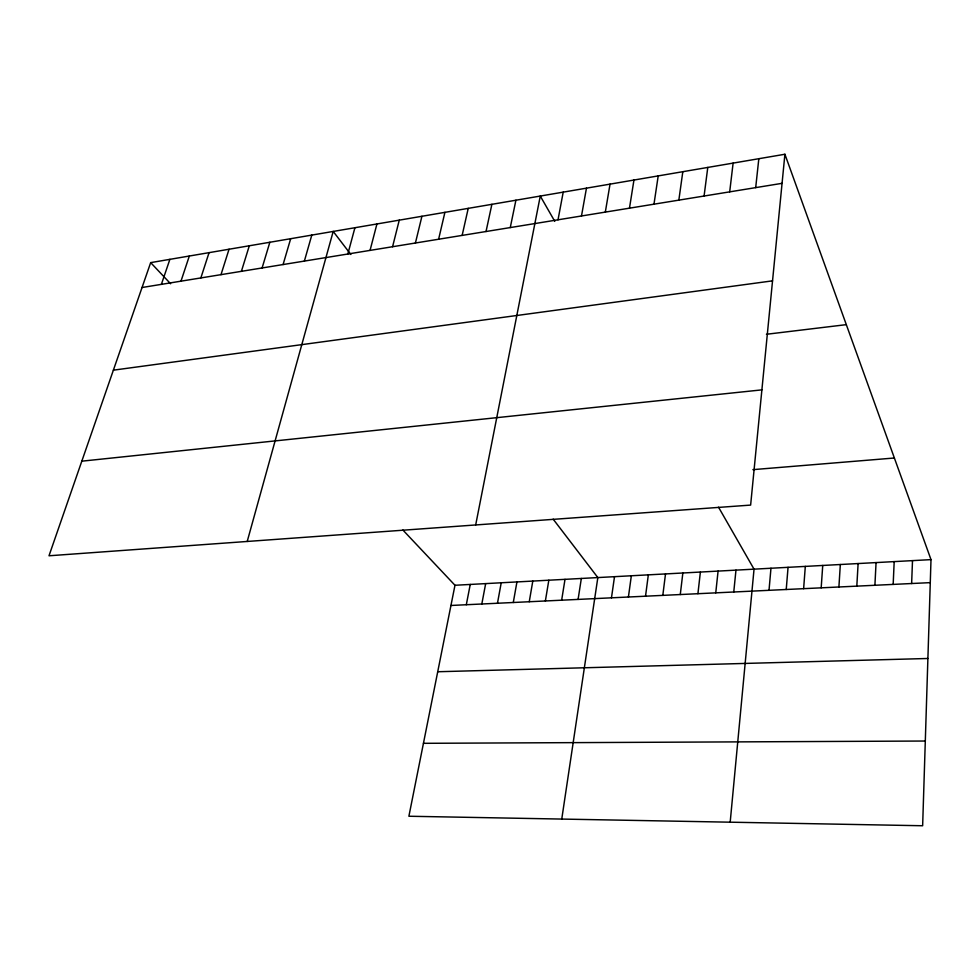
<?xml version="1.0" encoding="UTF-8"?>
<svg xmlns="http://www.w3.org/2000/svg" width="980" height="980" viewBox="0 0 980 980"><rect width="100%" height="100%" fill="white"/><g stroke="black" fill="none" stroke-linecap="round" stroke-linejoin="round"><path stroke-width="1.47" d="M784.907 154.252L750.631 505.092L49 555.783L150.675 262.628L784.907 154.252L931 559.629L922.645 825.748L408.893 816.242L454.977 585.268L402.878 530.021M911.633 583.529L912.503 560.621M893.172 584.399L894.189 561.614M874.907 585.28L876.059 562.581M856.814 586.138L858.113 563.549M838.905 586.983L840.338 564.517M821.179 587.829L822.735 565.46M803.625 588.674L805.315 566.403M786.23 589.495L788.055 567.334M769.018 590.315L770.966 568.253M730.186 822.196L754.037 569.16L718.536 507.199M733.763 591.994L735.968 570.14M755.69 187.633L758.826 158.699M715.755 592.851L718.083 571.095M697.919 593.709L700.382 572.051M680.279 594.542L682.852 572.994M729.696 191.86L733.114 163.096M662.811 595.375L665.506 573.937M704.081 196.025L707.781 167.421M645.526 596.195L648.331 574.856M628.413 597.016L631.341 575.774M678.846 200.128L682.815 171.696M611.471 597.825L614.509 576.681M561.76 819.072L597.837 577.575L553.173 519.155M653.979 204.183L658.205 175.898M578.09 599.417L581.336 578.47M629.479 208.177L633.95 180.038M561.65 600.201L565.007 579.351M545.37 600.973L548.825 580.221M605.322 212.109L610.038 184.13M529.249 601.745L532.802 581.079M581.495 215.98L586.457 188.16M513.287 602.504L516.938 581.936M497.473 603.251L501.221 582.782M558.024 219.802L563.206 192.129M481.817 603.999L485.663 583.627M466.309 604.734L470.253 584.448M475.68 524.962L540.274 196.049L554.778 221.358M510.262 227.581L515.909 200.214M486.031 231.525L491.887 204.318M462.144 235.408L468.232 208.36M438.611 239.243L444.908 212.342M415.422 243.016L421.927 216.274M392.576 246.727L399.264 220.145M370.048 250.402L376.933 223.954M347.839 254.016L354.919 227.728M247.217 541.462L333.2 231.427L350.84 254.494M304.376 261.084L311.799 235.09M283.085 264.551L290.68 238.704M262.101 267.969L269.855 242.256M241.399 271.338L249.312 245.772M220.99 274.657L229.05 249.226M200.851 277.94L209.059 252.644M180.982 281.174L189.336 256.013M161.382 284.359L169.883 259.345M142.039 287.507L782.064 183.334M113.374 370.171L772.534 280.844M766.433 334.278L846.316 324.649M81.818 461.176L761.889 389.869M752.861 469.653L894.385 458.003M454.977 585.268L931 559.629M450.947 605.469L930.277 582.635M437.729 671.741L927.901 658.486M423.446 743.318L925.304 741.027M150.675 262.628L170.618 283.771"/></g></svg>
